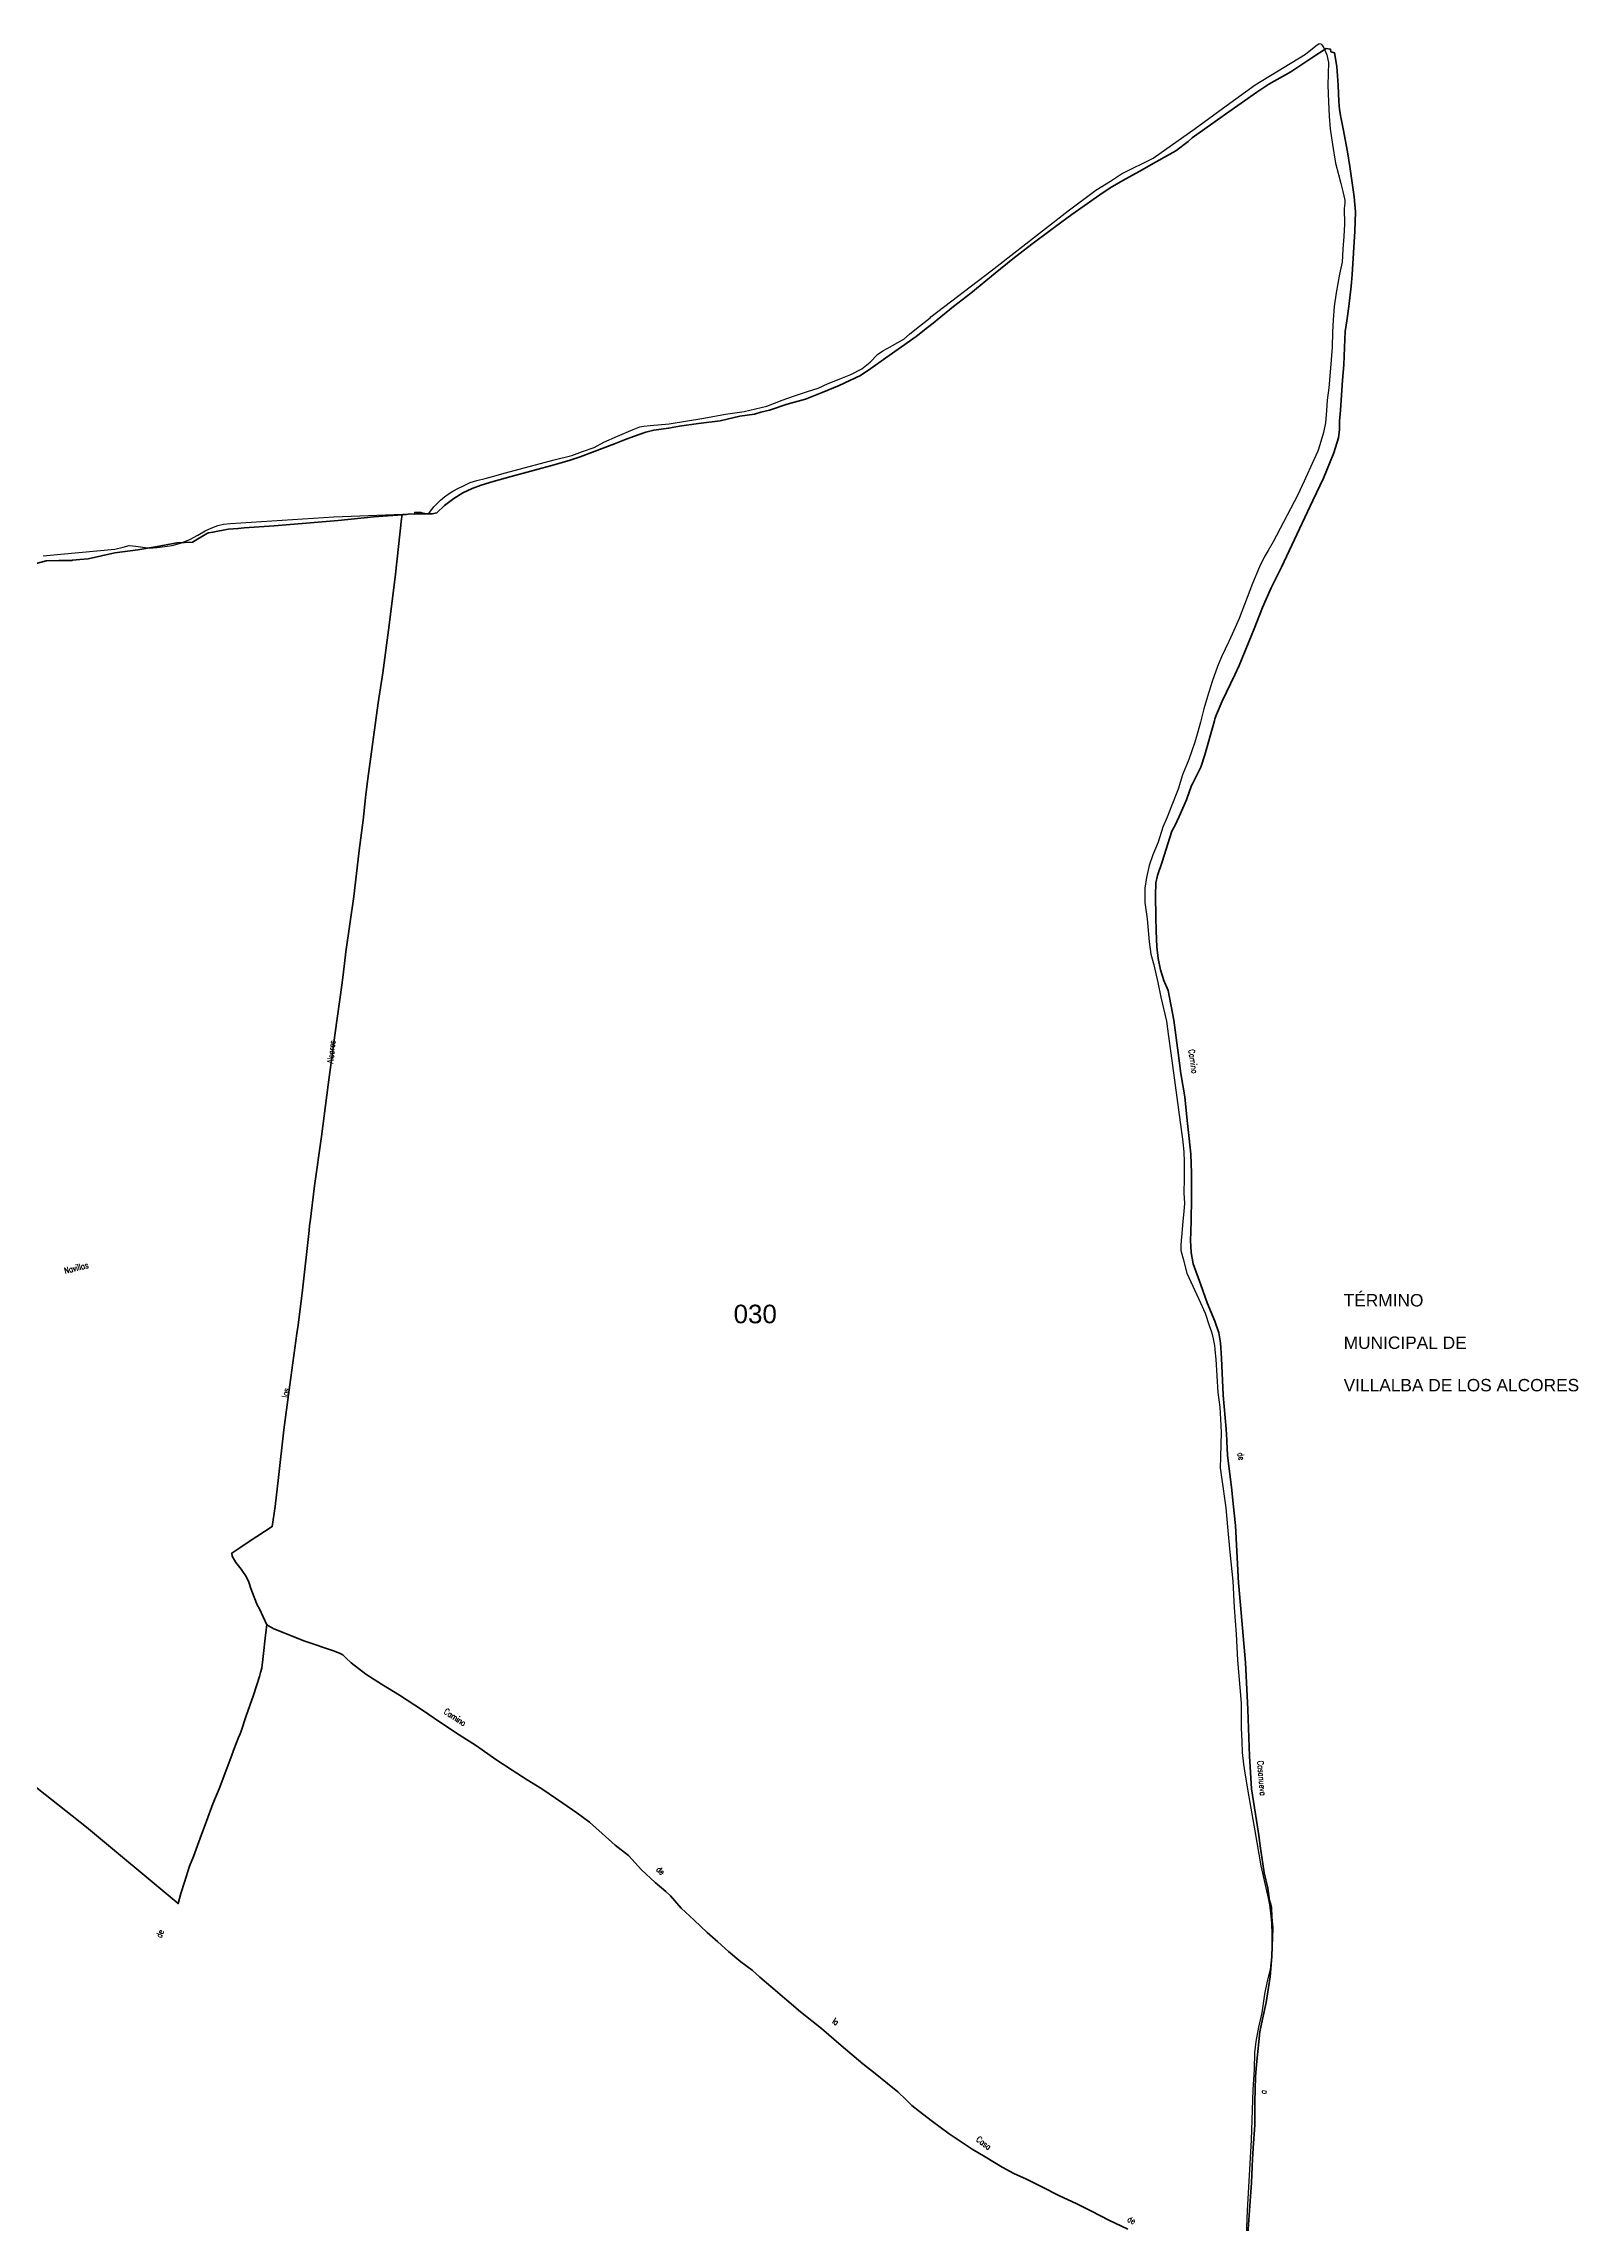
# Model space of a CAD drawing. Header units: metres. Extents: x 339638 to 364279, y 4598373 to 4630956.
# Drawn here: x 344137 to 346617, y 4627432 to 4630956 of the extents above; entities that cross this region are included whole.
import ezdxf
from ezdxf.enums import TextEntityAlignment as Align

# ---------------------------------------------------------------- set-up
doc = ezdxf.new("R2010")
doc.units = ezdxf.units.M
for name, color, linetype, lineweight in [('caminos', 1, 'Continuous', 0), ('poligonos_rusticos', 42, 'Continuous', 40), ('termino', 6, 'Continuous', 25), ('terminos_txt', 7, 'Continuous', 0)]:
    doc.layers.add(name, color=color, linetype=linetype, lineweight=lineweight)
doc.layers.add('poligonos_rustico_txt', color=7, linetype='Continuous')
doc.styles.add('Arial', font='arial.ttf')
doc.styles.add('caminos', font='simplex.shx', dxfattribs={"width": 0.75})
doc.styles.add('resto', font='arial.ttf')

msp = doc.modelspace()

# ---------------------------------------------------------------- linework, layer by layer
at = {"layer": 'poligonos_rusticos'}
for points in [[(345888.9, 4627424.5), (345858.1, 4627439.1), (345830.4, 4627453.7), (345805.2, 4627466.3), (345778.4, 4627478.3), (345748.7, 4627493.5), (345724.9, 4627505.5), (345704.6, 4627514.4), (345685.8, 4627524.8), (345658.6, 4627541.4), (345637.4, 4627553.8), (345600.4, 4627578.6), (345571.3, 4627600.3), (345552.1, 4627614.7), (345539.8, 4627624.4), (345531, 4627633.6), (345517.2, 4627646.4), (345500.5, 4627660.3), (345480.8, 4627676.2), (345460.6, 4627691.7), (345425.7, 4627721.4), (345393.8, 4627749.1), (345360.3, 4627775.8), (345312.1, 4627816.9), (345294.5, 4627832), (345281.7, 4627843), (345263.9, 4627856.4), (345243.8, 4627873.4), (345226.6, 4627888.7), (345209.4, 4627904.1), (345188.3, 4627924.1), (345167.2, 4627943.5), (345150, 4627963.4), (345149.6, 4627963.9), (345142.3, 4627970.2), (345125, 4627984.9), (345103.4, 4628005.4), (345081.9, 4628028.4), (345060.7, 4628045.3), (345039.6, 4628063.8), (345019, 4628082.3), (344998.8, 4628097.2), (344976.1, 4628113.2), (344942, 4628135.9), (344918.3, 4628150.9), (344894.1, 4628166.4), (344868, 4628183.5), (344836.4, 4628205.7), (344808.8, 4628223.3), (344778.7, 4628243.4), (344749.5, 4628263), (344712, 4628287.3), (344682.9, 4628305.5), (344657.7, 4628321.5), (344634.1, 4628340), (344626.2, 4628347.2), (344620.8, 4628352.8), (344618.6, 4628353.8), (344616.5, 4628354.7), (344607.4, 4628358.6), (344559.2, 4628374.6), (344509.1, 4628394.7), (344505.4, 4628396.9), (344503.5, 4628398), (344501.6, 4628399.1), (344501.4, 4628399.2), (344497.7, 4628401.4), (344485.8, 4628427.2), (344482.4, 4628433.3), (344477.2, 4628445.9), (344471.9, 4628460), (344468.7, 4628470.1), (344464.3, 4628479.2), (344456.6, 4628490.9), (344447.8, 4628502.1), (344442, 4628512.2), (344441.1, 4628517.2), (344455.7, 4628526.7), (344469.5, 4628535.6), (344506.5, 4628559.9), (344511.2, 4628592.4), (344516.7, 4628639.3), (344525.3, 4628716.2), (344534.8, 4628789.1), (344546.6, 4628872), (344548.3, 4628885.3), (344555.5, 4628941.9), (344566, 4629038.3), (344567, 4629046.2), (344567.8, 4629052.4), (344575, 4629110.2), (344586.2, 4629190.1), (344596.9, 4629273.4), (344607.6, 4629353.8), (344619.4, 4629438.2), (344619.5, 4629439.5), (344619.6, 4629440.1), (344619.9, 4629442.4), (344619.9, 4629442.7), (344623.2, 4629469.8), (344625.4, 4629488.6), (344638.3, 4629578), (344647.3, 4629652.4), (344653.4, 4629701.3), (344657.3, 4629737.2), (344658, 4629742.9), (344660.8, 4629768.2), (344677.9, 4629891), (344685.5, 4629939.3), (344695.7, 4630016.2), (344705.6, 4630098.5), (344715.7, 4630187.9), (344716.4, 4630194.7), (344723.6, 4630195.2), (344726, 4630195.6), (344728.8, 4630196.1), (344736.8, 4630195.6), (344737.2, 4630198.7), (344739.3, 4630198.6), (344741.9, 4630198.5), (344744.7, 4630198.3), (344745.3, 4630198.3), (344747.4, 4630198.2), (344747.9, 4630198.1), (344755.8, 4630196.5), (344764.8, 4630196.3), (344772.4, 4630198.1), (344785.1, 4630209.8), (344799.9, 4630221), (344814.6, 4630230.2), (344829.8, 4630237.3), (344844.4, 4630242.5), (344863.5, 4630248.5), (344892.7, 4630256.4), (344930.4, 4630267), (344962.1, 4630275.3), (344987.8, 4630282.7), (345003.9, 4630288.3), (345024.1, 4630295.9), (345059.4, 4630309.6), (345075.6, 4630315.7), (345090.2, 4630321.4), (345110.4, 4630328.4), (345122.9, 4630331.6), (345147, 4630334.6), (345164.6, 4630337.7), (345195.2, 4630342), (345230.3, 4630346.7), (345261.9, 4630353.9), (345285.5, 4630357.4), (345296.1, 4630360.7), (345310.2, 4630363.8), (345338.4, 4630373.2), (345368.1, 4630381.5), (345395.3, 4630392.4), (345422.6, 4630403.8), (345457, 4630420), (345473.7, 4630431.1), (345498.1, 4630448.1), (345523, 4630466), (345546.9, 4630482.5), (345565.2, 4630497.1), (345574.4, 4630504.4), (345576.8, 4630506.3), (345581, 4630509.7), (345607, 4630531.1), (345635, 4630553), (345674.3, 4630585.1), (345703.3, 4630608), (345733.8, 4630631.8), (345767.9, 4630657.5), (345769.4, 4630658.6), (345771.9, 4630660.5), (345798.4, 4630679.8), (345818.3, 4630693.9), (345843.7, 4630711.8), (345860.4, 4630722.9), (345880.7, 4630735), (345907, 4630749.4), (345934.9, 4630764.8), (345966.3, 4630783), (345986.2, 4630797.6), (345992.8, 4630804), (346046.7, 4630842), (346097.2, 4630877.5), (346116.5, 4630890.6), (346152, 4630910.2), (346186.1, 4630932.9), (346209.5, 4630947.9), (346216.4, 4630946.8), (346216.4, 4630946.8), (346217, 4630942.9), (346223, 4630940.9), (346226.5, 4630918.8), (346228.9, 4630888.7), (346229.8, 4630862.7), (346231, 4630849.6), (346232.8, 4630837.1), (346236.9, 4630818.4), (346243.6, 4630781.2), (346247.6, 4630757.6), (346254.5, 4630708.4), (346255.8, 4630695.9), (346256.5, 4630684.3), (346255.8, 4630652.8), (346251.3, 4630582.9), (346250.1, 4630569.8), (346249.5, 4630564.3), (346246.1, 4630531), (346242.6, 4630508), (346240.2, 4630490.6), (346238.7, 4630465.1), (346237.6, 4630437.1), (346235.5, 4630412.1), (346232.5, 4630363.7), (346231.1, 4630346.2), (346230.8, 4630332.7), (346229, 4630319.2), (346221.9, 4630294.9), (346205, 4630253.7), (346187.7, 4630217.6), (346166.1, 4630172.1), (346137.2, 4630110.3), (346120.4, 4630076.6), (346106.2, 4630045), (346092.9, 4630010.2), (346068.5, 4629951.3), (346061.7, 4629935.9), (346041.2, 4629893.4), (346032.2, 4629872.1), (346029.6, 4629865.2), (346029, 4629861.7), (346013.5, 4629806.6), (346006.6, 4629786.8), (345993.1, 4629759.9), (345991.9, 4629757.5), (345983.4, 4629734.2), (345971.8, 4629707.4), (345965, 4629692.1), (345959.7, 4629683.7), (345944.3, 4629634.1), (345936.9, 4629611.7), (345934.1, 4629599.8), (345933.7, 4629579.2), (345934, 4629545.7), (345934.5, 4629522.2), (345935.5, 4629496.6), (345938.1, 4629478), (345941.7, 4629459.4), (345946.8, 4629442.3), (345954.1, 4629426.1), (345963, 4629378.3), (345970.3, 4629325.1), (345974.6, 4629292), (345980.7, 4629254.3), (345984.9, 4629216.2), (345987.7, 4629187.1), (345990.7, 4629161.5), (345991.5, 4629130.9), (345991.7, 4629097.4), (345991.7, 4629091.3), (345991.3, 4629053.4), (345990, 4629020.8), (345990.5, 4629013.6), (345991.1, 4629002.8), (345994.2, 4628984.2), (346007, 4628950.4), (346016.8, 4628921.6), (346029.2, 4628891.8), (346035.8, 4628872.7), (346038.4, 4628856.6), (346040.3, 4628832), (346043, 4628772.4), (346047.8, 4628717.2), (346048.6, 4628700.1), (346048.8, 4628697.2), (346049.9, 4628675.2), (346057.1, 4628618.9), (346059.3, 4628596.8), (346062.8, 4628561.7), (346067.9, 4628468.7), (346068.2, 4628463.5), (346078.9, 4628340.2), (346082.7, 4628264.5), (346085.5, 4628188.9), (346088.4, 4628136.2), (346098.5, 4628075), (346100.5, 4628060.6), (346103.2, 4628040.3), (346109.3, 4628000.6), (346114.8, 4627975.5), (346117.8, 4627955.9), (346119.3, 4627950.8), (346119.7, 4627949.3), (346121.1, 4627944.3), (346121.7, 4627928.8), (346122.9, 4627911.7), (346121.3, 4627865.7), (346119.7, 4627845.3), (346118.6, 4627832.3), (346112.2, 4627790.9), (346106.6, 4627764), (346102.1, 4627743.5), (346099, 4627711.9), (346098.5, 4627706.1), (346097, 4627691), (346095, 4627670.6), (346094.1, 4627630.6), (346093.8, 4627592.6), (346092.1, 4627563.6), (346090.1, 4627538.1), (346088.7, 4627499.6), (346087.7, 4627484.9), (346082.9, 4627417.1)], [(344113.2, 4630113), (344141.5, 4630120.2), (344142.3, 4630120.2), (344161.6, 4630121.1), (344182.6, 4630121.1), (344184.1, 4630121.3), (344195.5, 4630122.3), (344209.2, 4630123.5), (344252.4, 4630133), (344289.5, 4630138.2), (344318.2, 4630143), (344352.3, 4630149.2), (344377.8, 4630150.6), (344402.2, 4630165.1), (344403.7, 4630165.3), (344410.7, 4630166.4), (344435.3, 4630171.3), (344451.4, 4630172.8), (344461.4, 4630173.7), (344509.9, 4630177.1), (344561.5, 4630181.4), (344613.1, 4630185.7), (344670.8, 4630191.4), (344716.4, 4630194.7), (344715.7, 4630187.9), (344715.7, 4630187.9), (344705.6, 4630098.5), (344695.7, 4630016.2), (344685.5, 4629939.3), (344677.9, 4629891), (344660.8, 4629768.2), (344658, 4629742.9), (344657.3, 4629737.2), (344653.4, 4629701.3), (344647.3, 4629652.4), (344638.3, 4629578), (344625.4, 4629488.6), (344623.2, 4629469.8), (344619.9, 4629442.7), (344619.9, 4629442.4), (344619.6, 4629440.1), (344619.5, 4629439.5), (344619.4, 4629438.2), (344607.6, 4629353.8), (344596.9, 4629273.4), (344586.2, 4629190.1), (344575, 4629110.2), (344567.8, 4629052.4), (344567, 4629046.2), (344566, 4629038.3), (344555.5, 4628941.9), (344548.3, 4628885.3), (344546.6, 4628872), (344534.8, 4628789.1), (344525.3, 4628716.2), (344516.7, 4628639.3), (344511.2, 4628592.4), (344506.5, 4628559.9), (344469.5, 4628535.6), (344455.7, 4628526.7), (344441.1, 4628517.2), (344442, 4628512.2), (344447.8, 4628502.1), (344456.6, 4628490.9), (344464.3, 4628479.2), (344468.7, 4628470.1), (344471.9, 4628460), (344477.2, 4628445.9), (344482.4, 4628433.3), (344485.8, 4628427.2), (344497.7, 4628401.4), (344495.9, 4628384.4), (344492.2, 4628350), (344489.8, 4628331), (344487.8, 4628324.1), (344486, 4628317.5), (344476.4, 4628287.7), (344464.7, 4628253.9), (344455.6, 4628227.6), (344453.5, 4628222.5), (344452.8, 4628220.6), (344451.1, 4628216.6), (344449.3, 4628212.2), (344443.7, 4628197), (344443.7, 4628196.7), (344442, 4628192.3), (344441.3, 4628190.3), (344433.4, 4628168.9), (344420.7, 4628136.2), (344410.7, 4628111.8), (344400.6, 4628084), (344390, 4628056.7), (344379.4, 4628026.9), (344373.1, 4628011), (344365, 4627985.1), (344359.1, 4627967.2), (344354.8, 4627950.8), (344206.3, 4628074), (344116.7, 4628145.4)], [(344116.7, 4628145.4), (344206.3, 4628074), (344354.8, 4627950.8), (344359.1, 4627967.2), (344365, 4627985.1), (344373.1, 4628011), (344379.4, 4628026.9), (344390, 4628056.7), (344400.6, 4628084), (344410.7, 4628111.8), (344420.7, 4628136.2), (344433.4, 4628168.9), (344441.3, 4628190.3), (344442, 4628192.3), (344443.7, 4628196.7), (344443.7, 4628197), (344449.3, 4628212.2), (344451.1, 4628216.6), (344452.8, 4628220.6), (344453.5, 4628222.5), (344455.6, 4628227.6), (344464.7, 4628253.9), (344476.4, 4628287.7), (344486, 4628317.5), (344487.8, 4628324.1), (344489.8, 4628331), (344492.2, 4628350), (344495.9, 4628384.4), (344497.7, 4628401.4), (344501.4, 4628399.2), (344501.4, 4628399.2), (344501.6, 4628399.1), (344503.5, 4628398), (344505.4, 4628396.9), (344509.1, 4628394.7), (344559.2, 4628374.6), (344607.4, 4628358.6), (344616.5, 4628354.7), (344618.6, 4628353.8), (344620.8, 4628352.8), (344626.2, 4628347.2), (344634.1, 4628340), (344657.7, 4628321.5), (344682.9, 4628305.5), (344712, 4628287.3), (344749.5, 4628263), (344778.7, 4628243.4), (344808.8, 4628223.3), (344836.4, 4628205.7), (344868, 4628183.5), (344894.1, 4628166.4), (344918.3, 4628150.9), (344942, 4628135.9), (344976.1, 4628113.2), (344998.8, 4628097.2), (345019, 4628082.3), (345039.6, 4628063.8), (345060.7, 4628045.3), (345081.9, 4628028.4), (345103.4, 4628005.4), (345125, 4627984.9), (345142.3, 4627970.2), (345149.6, 4627963.9), (345150, 4627963.4), (345167.2, 4627943.5), (345188.3, 4627924.1), (345209.4, 4627904.1), (345226.6, 4627888.7), (345243.8, 4627873.4), (345263.9, 4627856.4), (345281.7, 4627843), (345294.5, 4627832), (345312.1, 4627816.9), (345360.3, 4627775.8), (345393.8, 4627749.1), (345425.7, 4627721.4), (345460.6, 4627691.7), (345480.8, 4627676.2), (345500.5, 4627660.3), (345517.2, 4627646.4), (345531, 4627633.6), (345539.8, 4627624.4), (345552.1, 4627614.7), (345571.3, 4627600.3), (345600.4, 4627578.6), (345637.4, 4627553.8), (345658.6, 4627541.4), (345685.8, 4627524.8), (345704.6, 4627514.4), (345724.9, 4627505.5), (345748.7, 4627493.5), (345778.4, 4627478.3), (345805.2, 4627466.3), (345830.4, 4627453.7), (345858.1, 4627439.1), (345888.9, 4627424.5)]]:
    msp.add_lwpolyline(points, dxfattribs=at)
at = {"layer": 'termino'}
msp.add_lwpolyline([(344136.4, 4630128.5), (344165.1, 4630131.1), (344252.3, 4630139.4), (344266, 4630142.6), (344275.3, 4630145.2), (344286.1, 4630143.9), (344297.7, 4630142.3), (344308.4, 4630141), (344320.8, 4630142), (344344.7, 4630145.2), (344358.5, 4630149), (344373.7, 4630154.8), (344386.2, 4630161.8), (344398.3, 4630168.5), (344408.9, 4630173.6), (344418.5, 4630177.5), (344428.1, 4630179.7), (344439.1, 4630180.7), (344606.2, 4630191.6), (344717.8, 4630195.7), (344719.3, 4630195.7), (344728.8, 4630196), (344731.7, 4630196), (344739, 4630196), (344741.8, 4630196), (344759, 4630196), (344767.6, 4630207.5), (344772.8, 4630213), (344778.4, 4630218.4), (344784.8, 4630223.5), (344791, 4630228), (344798.3, 4630232.8), (344807.6, 4630237.6), (344815.6, 4630241.5), (344826.6, 4630246.6), (344837.3, 4630250.1), (344850.8, 4630253.3), (344862.4, 4630256.8), (344883.5, 4630262.6), (344961.9, 4630283.4), (344990.8, 4630290.4), (345007.7, 4630296.8), (345026.8, 4630303.5), (345042.3, 4630311.9), (345064.2, 4630321.8), (345089.7, 4630332.3), (345100.3, 4630336.8), (345106.7, 4630338.1), (345117.1, 4630339.1), (345147.6, 4630341.6), (345203.7, 4630350.9), (345238.7, 4630357.3), (345268.8, 4630361.5), (345305.6, 4630370.4), (345330.5, 4630380), (345350.3, 4630387.1), (345371.5, 4630394.1), (345388.5, 4630399.5), (345404.9, 4630406.6), (345422.5, 4630413.9), (345441.3, 4630421.6), (345459.2, 4630430.3), (345472.4, 4630441.5), (345484.7, 4630453.6), (345493, 4630459.4), (345501.4, 4630463.9), (345508.7, 4630468.3), (345517.5, 4630473.1), (345526.8, 4630478.6), (345535.9, 4630486.3), (345547.6, 4630495.5), (345569.7, 4630513.1), (345570.5, 4630514.4), (345667.9, 4630588.6), (345792.4, 4630685.6), (345837, 4630719.2), (345860.6, 4630733.6), (345878.8, 4630745.8), (345895.8, 4630754.4), (345913.9, 4630762.7), (345929.8, 4630770.7), (345997.7, 4630818.7), (346047.6, 4630855.2), (346094.6, 4630889.4), (346175.8, 4630939), (346192.7, 4630952.5), (346197.9, 4630956), (346200.6, 4630955.4), (346202.3, 4630954.1), (346205.6, 4630949.3), (346210.6, 4630937.8), (346212.9, 4630925.3), (346212.2, 4630889.1), (346213, 4630861.9), (346214.1, 4630838.9), (346215.8, 4630818.1), (346219.5, 4630792.8), (346224.6, 4630762.7), (346229, 4630744.5), (346232.8, 4630729.8), (346236.3, 4630717), (346239.7, 4630703.2), (346239.3, 4630698.4), (346238.5, 4630689.4), (346238.8, 4630664.5), (346237.8, 4630644.3), (346236.3, 4630623.8), (346235.2, 4630603), (346230.7, 4630583.5), (346228.1, 4630568.2), (346225.5, 4630553.1), (346222.2, 4630531), (346220.8, 4630509.6), (346219.7, 4630489.8), (346219, 4630465.4), (346216.5, 4630431.5), (346213.4, 4630399.8), (346211, 4630379.7), (346209.6, 4630363.4), (346208.2, 4630343.5), (346204.8, 4630327.8), (346198.8, 4630307.7), (346195.8, 4630297.4), (346189.3, 4630283.4), (346174, 4630248.8), (346162.9, 4630226.1), (346123.8, 4630150.9), (346115.6, 4630136.8), (346109, 4630126.3), (346101.8, 4630110.6), (346090.2, 4630083.7), (346068.7, 4630027.1), (346060.1, 4630007.5), (346052.3, 4629989.9), (346040.4, 4629965), (346033.8, 4629949.3), (346025.2, 4629925.3), (346017.7, 4629901), (346011.8, 4629881.1), (346006.2, 4629859.7), (346002.1, 4629844), (345997.1, 4629827.4), (345987.4, 4629799.5), (345977.2, 4629774.6), (345970, 4629751.2), (345959.9, 4629725.6), (345952.2, 4629706.1), (345945.2, 4629689.8), (345938.1, 4629665.8), (345929, 4629645), (345923.4, 4629628.3), (345918.9, 4629608.8), (345916.6, 4629591.5), (345916.6, 4629568.2), (345920.3, 4629542), (345923.4, 4629504.8), (345926.1, 4629484.7), (345931.1, 4629467.7), (345937.6, 4629439.2), (345942.4, 4629415.2), (345951.2, 4629376.5), (345954.5, 4629351.9), (345958.4, 4629324.7), (345977.6, 4629181.6), (345979.5, 4629164.7), (345979.9, 4629149.6), (345980.1, 4629133.6), (345979.8, 4629117.6), (345979.3, 4629103.2), (345979.1, 4629098.8), (345980.2, 4629082.4), (345979.4, 4629069), (345977.8, 4629053.3), (345976.2, 4629033.2), (345975.3, 4629022), (345974.5, 4629014.3), (345974.6, 4629006), (345978.2, 4628992.5), (345984.2, 4628969.5), (346003.5, 4628927.2), (346013.7, 4628904.5), (346020.4, 4628885), (346024.3, 4628874.4), (346026.7, 4628863.2), (346028.7, 4628852.7), (346029.2, 4628846.9), (346029.4, 4628845.3), (346030.8, 4628830.3), (346034.5, 4628776.8), (346037.4, 4628752.9), (346038.4, 4628733.7), (346039.4, 4628711.9), (346039.3, 4628693), (346038.5, 4628671.9), (346038.2, 4628654.9), (346040.4, 4628639.6), (346047, 4628590), (346050, 4628559.3), (346053.6, 4628518.6), (346058.3, 4628471.9), (346060.6, 4628429), (346064.1, 4628386.1), (346066, 4628344.2), (346071.7, 4628274.5), (346072.2, 4628234.1), (346072.9, 4628213.3), (346073.4, 4628194.8), (346075.6, 4628175.9), (346078.2, 4628158), (346084.3, 4628123.1), (346093.8, 4628068.1), (346103.8, 4628011.7), (346115.7, 4627959.3), (346117.6, 4627949), (346119.3, 4627935.3), (346120.9, 4627919), (346121.6, 4627901), (346121.4, 4627879.9), (346120.8, 4627864.6), (346118.8, 4627844.4), (346114.1, 4627825.2), (346109.6, 4627804.4), (346105.6, 4627774.3), (346100, 4627751), (346095.4, 4627727.9), (346093.5, 4627709.4), (346092.8, 4627683.1), (346091, 4627649.8), (346088, 4627568.6), (346081.5, 4627454.6), (346079.1, 4627385.2)], dxfattribs=at)

# ---------------------------------------------------------------- texts
at = {"layer": 'caminos', "style": 'caminos', "width": 0.75}
for s, rotation, p in [('Alcores', 83.9029, (344607.8, 4629307.2)), ('Camino', -81.624, (345983.7, 4629329.8)), ('Navillas', 14.4782, (344172.8, 4628965.3)), ('los', 80.5498, (344534.7, 4628767.3)), ('de', -76.562, (346062.8, 4628677.8)), ('Camino', -33.7063, (344781.1, 4628256.1)), ('Casanueva', -85.3045, (346095, 4628181)), ('de', -43.2739, (345124.1, 4628002.4)), ('de', 69.1548, (344330.2, 4627893.5)), ('la', -34.2596, (345408.7, 4627756)), ('a', 81.6066, (346115, 4627642.1)), ('Casa', -37.905, (345641.1, 4627565.7)), ('de', -25.2547, (345885.9, 4627434.7))]:
    msp.add_text(s, height=10, rotation=rotation, dxfattribs=at).set_placement(p, align=Align.BOTTOM_LEFT)
at = {"layer": 'poligonos_rustico_txt', "style": 'Arial'}
msp.add_text('030', height=30, dxfattribs=at).set_placement((345286.9, 4628879.4), align=Align.BOTTOM_CENTER)
at = {"layer": 'terminos_txt', "style": 'resto'}
for s, p in [('TÉRMINO', (346237.6, 4628915.6)), ('MUNICIPAL DE', (346237.6, 4628847)), ('VILLALBA DE LOS ALCORES', (346237.6, 4628778.4))]:
    msp.add_text(s, height=20, dxfattribs=at).set_placement(p)

doc.saveas('drawing.dxf')
